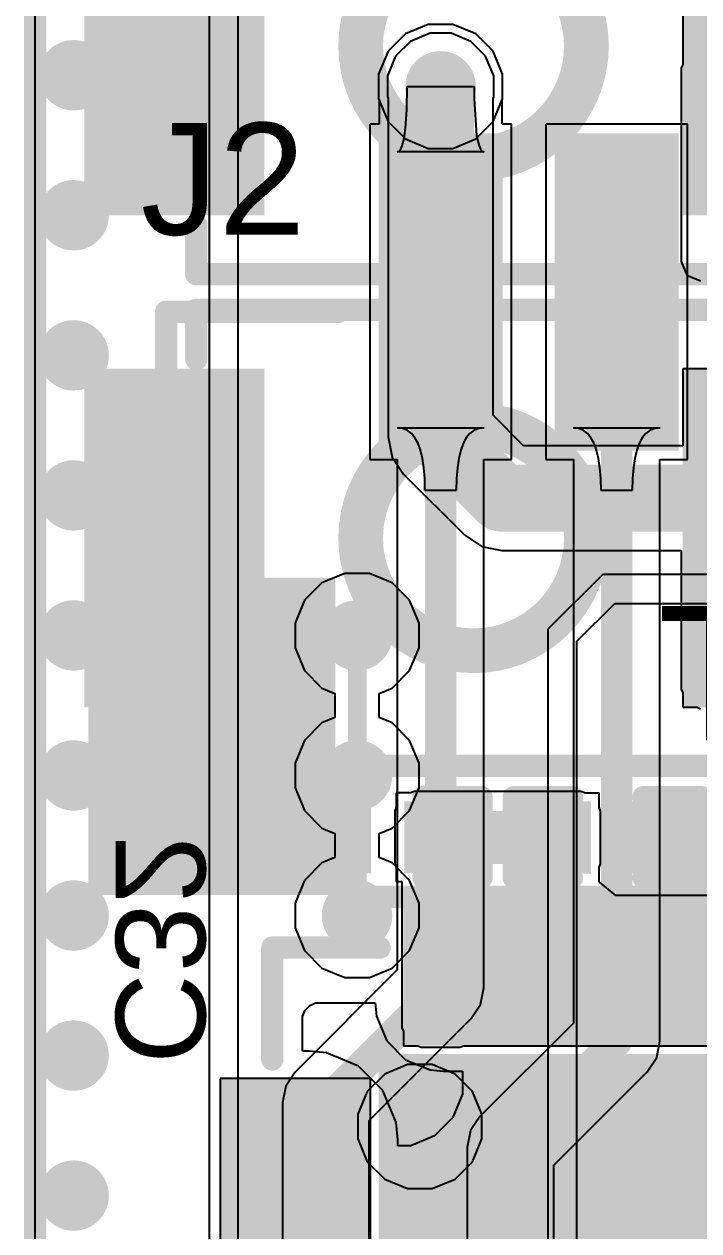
# Model space of a CAD drawing. Header units: millimetres. Extents: x -6 to 110, y 0 to 86.
# Drawn here: x -0.06 to 3.77, y 14.3 to 21.16 of the extents above; entities that cross this region are included whole.
import ezdxf

# ---------------------------------------------------------------- set-up
doc = ezdxf.new("R2010")
doc.units = ezdxf.units.MM
for name, color, linetype in [('BottomLayer', 5, 'Continuous'), ('BottomOverlay', 54, 'Continuous'), ('BottomPaste', 16, 'Continuous'), ('BottomSolder', 6, 'Continuous'), ('Mechanical2', 216, 'Continuous'), ('MidLayer1', 16, 'Continuous'), ('MidLayer2', 76, 'Continuous'), ('TopLayer', 1, 'Continuous'), ('TopOverlay', 2, 'Continuous'), ('TopPaste', 8, 'Continuous'), ('TopSolder', 216, 'Continuous'), ('ViaHoleLayer', 16, 'Continuous')]:
    doc.layers.add(name, color=color, linetype=linetype)
doc.styles.add('Arial', font='', dxfattribs={"height": 0.2})
doc.styles.get('Arial').set_extended_font_data('Arial')

# ---------------------------------------------------------------- blocks, each defined once
blk = doc.blocks.new('CAP_0201_B_4')
at = {"layer": 'BottomLayer'}
for points in [[(-0.45, 0.15), (-0.15, 0.15), (-0.15, -0.15), (-0.45, -0.15)], [(0.15, 0.15), (0.45, 0.15), (0.45, -0.15), (0.15, -0.15)]]:
    blk.add_hatch(color=5, dxfattribs=at).paths.add_polyline_path(points)
at = {"layer": 'BottomPaste'}
for points in [[(-0.45, 0.15), (-0.15, 0.15), (-0.15, -0.15), (-0.45, -0.15)], [(0.15, 0.15), (0.45, 0.15), (0.45, -0.15), (0.15, -0.15)]]:
    blk.add_hatch(color=16, dxfattribs=at).paths.add_polyline_path(points)
at = {"layer": 'BottomSolder'}
for points in [[(-0.505, 0.205), (-0.095, 0.205), (-0.095, -0.205), (-0.505, -0.205)], [(0.095, 0.205), (0.505, 0.205), (0.505, -0.205), (0.095, -0.205)]]:
    blk.add_hatch(color=6, dxfattribs=at).paths.add_polyline_path(points)
at = {"layer": 'BottomOverlay', "const_width": 0.127}
for points in [[(-0.5334, 0.2286), (-0.5334, -0.2286)], [(-0.2032, 0.2286), (-0.5334, 0.2286)], [(0.5334, 0.2286), (0.2032, 0.2286)], [(0.5334, 0.2286), (0.5334, -0.2286)], [(-0.2032, -0.2286), (-0.5334, -0.2286)], [(0.5334, -0.2286), (0.2032, -0.2286)]]:
    blk.add_lwpolyline(points, dxfattribs=at)
at = {"layer": 'BottomOverlay', "const_width": 0.0635}
for points in [[(-0.5651, 0.2286, 1), (-0.5016, 0.2286, 1)], [(-0.5651, 0.2286, 1), (-0.5016, 0.2286, 1)], [(-0.2349, 0.2286, 1), (-0.1714, 0.2286, 1)], [(0.1714, 0.2286, 1), (0.2349, 0.2286, 1)], [(0.5016, 0.2286, 1), (0.5651, 0.2286, 1)], [(0.5016, 0.2286, 1), (0.5651, 0.2286, 1)], [(-0.5651, -0.2286, 1), (-0.5016, -0.2286, 1)], [(-0.5651, -0.2286, 1), (-0.5016, -0.2286, 1)], [(-0.2349, -0.2286, 1), (-0.1714, -0.2286, 1)], [(0.1714, -0.2286, 1), (0.2349, -0.2286, 1)], [(0.5016, -0.2286, 1), (0.5651, -0.2286, 1)], [(0.5016, -0.2286, 1), (0.5651, -0.2286, 1)]]:
    blk.add_lwpolyline(points, format="xyb", close=True, dxfattribs=at)
blk = doc.blocks.new('CAP_0201_B_7')
at = {"layer": 'BottomLayer'}
for points in [[(-0.45, 0.15), (-0.15, 0.15), (-0.15, -0.15), (-0.45, -0.15)], [(0.15, 0.15), (0.45, 0.15), (0.45, -0.15), (0.15, -0.15)]]:
    blk.add_hatch(color=5, dxfattribs=at).paths.add_polyline_path(points)
at = {"layer": 'BottomPaste'}
for points in [[(-0.45, 0.15), (-0.15, 0.15), (-0.15, -0.15), (-0.45, -0.15)], [(0.15, 0.15), (0.45, 0.15), (0.45, -0.15), (0.15, -0.15)]]:
    blk.add_hatch(color=16, dxfattribs=at).paths.add_polyline_path(points)
at = {"layer": 'BottomSolder'}
for points in [[(-0.505, 0.205), (-0.095, 0.205), (-0.095, -0.205), (-0.505, -0.205)], [(0.095, 0.205), (0.505, 0.205), (0.505, -0.205), (0.095, -0.205)]]:
    blk.add_hatch(color=6, dxfattribs=at).paths.add_polyline_path(points)
at = {"layer": 'BottomOverlay', "const_width": 0.127}
for points in [[(-0.5334, 0.2286), (-0.2032, 0.2286)], [(-0.5334, -0.2286), (-0.5334, 0.2286)], [(0.2032, 0.2286), (0.5334, 0.2286)], [(0.5334, -0.2286), (0.5334, 0.2286)], [(-0.5334, -0.2286), (-0.2032, -0.2286)], [(0.2032, -0.2286), (0.5334, -0.2286)]]:
    blk.add_lwpolyline(points, dxfattribs=at)
at = {"layer": 'BottomOverlay', "const_width": 0.0635}
for points in [[(-0.5651, 0.2286, 1), (-0.5016, 0.2286, 1)], [(-0.5651, 0.2286, 1), (-0.5016, 0.2286, 1)], [(-0.2349, 0.2286, 1), (-0.1714, 0.2286, 1)], [(0.1714, 0.2286, 1), (0.2349, 0.2286, 1)], [(0.5016, 0.2286, 1), (0.5651, 0.2286, 1)], [(0.5016, 0.2286, 1), (0.5651, 0.2286, 1)], [(-0.5651, -0.2286, 1), (-0.5016, -0.2286, 1)], [(-0.5651, -0.2286, 1), (-0.5016, -0.2286, 1)], [(-0.2349, -0.2286, 1), (-0.1714, -0.2286, 1)], [(0.1714, -0.2286, 1), (0.2349, -0.2286, 1)], [(0.5016, -0.2286, 1), (0.5651, -0.2286, 1)], [(0.5016, -0.2286, 1), (0.5651, -0.2286, 1)]]:
    blk.add_lwpolyline(points, format="xyb", close=True, dxfattribs=at)
blk = doc.blocks.new('QFNWB_56__7_7__B_30')
at = {"layer": 'BottomLayer'}
for points in [[(2.09, 3.1), (2.09, 3.75), (2.31, 3.75), (2.31, 3.1)], [(2.49, 3.1), (2.49, 3.75), (2.71, 3.75), (2.71, 3.1)], [(2.85, 2.85), (2.85, -2.85), (-2.85, -2.85), (-2.85, 2.85)], [(3.1, 2.71), (3.75, 2.71), (3.75, 2.49), (3.1, 2.49)], [(3.1, 2.31), (3.75, 2.31), (3.75, 2.09), (3.1, 2.09)], [(3.1, 1.91), (3.75, 1.91), (3.75, 1.69), (3.1, 1.69)], [(3.1, 1.51), (3.75, 1.51), (3.75, 1.29), (3.1, 1.29)]]:
    blk.add_hatch(color=5, dxfattribs=at).paths.add_polyline_path(points)
at = {"layer": 'BottomPaste'}
for points in [[(2.09, 3.1), (2.09, 3.75), (2.31, 3.75), (2.31, 3.1)], [(2.49, 3.1), (2.49, 3.75), (2.71, 3.75), (2.71, 3.1)], [(2.85, 2.85), (2.85, -2.85), (-2.85, -2.85), (-2.85, 2.85)], [(3.1, 2.71), (3.75, 2.71), (3.75, 2.49), (3.1, 2.49)], [(3.1, 2.31), (3.75, 2.31), (3.75, 2.09), (3.1, 2.09)], [(3.1, 1.91), (3.75, 1.91), (3.75, 1.69), (3.1, 1.69)], [(3.1, 1.51), (3.75, 1.51), (3.75, 1.29), (3.1, 1.29)]]:
    blk.add_hatch(color=16, dxfattribs=at).paths.add_polyline_path(points)
at = {"layer": 'BottomSolder'}
for points in [[(1.5884, 2.9984), (1.5884, 3.8516), (2.0116, 3.8516), (2.0116, 2.9984)], [(1.9884, 2.9984), (1.9884, 3.8516), (2.4116, 3.8516), (2.4116, 2.9984)], [(2.3884, 2.9984), (2.3884, 3.8516), (2.8116, 3.8516), (2.8116, 2.9984)], [(2.9516, 2.9516), (2.9516, -2.9516), (-2.9516, -2.9516), (-2.9516, 2.9516)], [(2.9984, 2.8116), (3.8516, 2.8116), (3.8516, 2.3884), (2.9984, 2.3884)], [(2.9984, 2.4116), (3.8516, 2.4116), (3.8516, 1.9884), (2.9984, 1.9884)], [(2.9984, 2.0116), (3.8516, 2.0116), (3.8516, 1.5884), (2.9984, 1.5884)], [(2.9984, 1.6116), (3.8516, 1.6116), (3.8516, 1.1884), (2.9984, 1.1884)], [(2.9984, 1.2116), (3.8516, 1.2116), (3.8516, 0.7884), (2.9984, 0.7884)]]:
    blk.add_hatch(color=6, dxfattribs=at).paths.add_polyline_path(points)
at = {"layer": 'BottomOverlay', "const_width": 0.127}
for points in [[(2.921, 3.556), (3.556, 3.556)], [(3.556, 3.556), (3.556, 2.9464)]]:
    blk.add_lwpolyline(points, dxfattribs=at)
at = {"layer": 'BottomOverlay', "const_width": 0.0635}
for points in [[(2.8893, 3.556, 1), (2.9527, 3.556, 1)], [(3.5242, 3.556, 1), (3.5877, 3.556, 1)], [(3.5242, 3.556, 1), (3.5877, 3.556, 1)], [(3.5242, 2.9464, 1), (3.5877, 2.9464, 1)]]:
    blk.add_lwpolyline(points, format="xyb", close=True, dxfattribs=at)
blk = doc.blocks.new('B3U_1000P_B_38')
at = {"layer": 'BottomLayer'}
for points in [[(-2.11, 0.86), (-1.29, 0.86), (-1.29, -0.86), (-2.11, -0.86)], [(1.29, 0.86), (2.11, 0.86), (2.11, -0.86), (1.29, -0.86)]]:
    blk.add_hatch(color=5, dxfattribs=at).paths.add_polyline_path(points)
at = {"layer": 'BottomPaste'}
for points in [[(-2.11, 0.86), (-1.29, 0.86), (-1.29, -0.86), (-2.11, -0.86)], [(1.29, 0.86), (2.11, 0.86), (2.11, -0.86), (1.29, -0.86)]]:
    blk.add_hatch(color=16, dxfattribs=at).paths.add_polyline_path(points)
at = {"layer": 'BottomSolder'}
for points in [[(-2.2116, 0.9616), (-1.1884, 0.9616), (-1.1884, -0.9616), (-2.2116, -0.9616)], [(1.1884, 0.9616), (2.2116, 0.9616), (2.2116, -0.9616), (1.1884, -0.9616)]]:
    blk.add_hatch(color=6, dxfattribs=at).paths.add_polyline_path(points)
at = {"layer": 'BottomOverlay', "const_width": 0.127}
for points in [[(-1.5748, 1.2954), (1.5748, 1.2954)], [(-1.5748, 1.016), (-1.5748, 1.2954)], [(1.5748, 1.016), (1.5748, 1.2954)], [(-1.5748, -1.2954), (-1.5748, -1.016)], [(1.5748, -1.2954), (1.5748, -1.016)], [(-1.5748, -1.2954), (1.5748, -1.2954)]]:
    blk.add_lwpolyline(points, dxfattribs=at)
at = {"layer": 'BottomOverlay'}
for points, const_width in [([(-1.6065, 1.2954, 1), (-1.5431, 1.2954, 1)], 0.0635), ([(-1.6065, 1.2954, 1), (-1.5431, 1.2954, 1)], 0.0635), ([(1.5431, 1.2954, 1), (1.6066, 1.2954, 1)], 0.0635), ([(1.5431, 1.2954, 1), (1.6066, 1.2954, 1)], 0.0635), ([(-1.6065, 1.016, 1), (-1.5431, 1.016, 1)], 0.0635), ([(1.5431, 1.016, 1), (1.6066, 1.016, 1)], 0.0635), ([(0.6411, 0, 1), (-0.6411, 0, 1)], 0.254), ([(-0.7046, 0, 1), (-0.5776, 0, 1)], 0.127), ([(0.5776, 0, 1), (0.7046, 0, 1)], 0.127), ([(-1.6065, -1.016, 1), (-1.5431, -1.016, 1)], 0.0635), ([(1.5431, -1.016, 1), (1.6066, -1.016, 1)], 0.0635), ([(-1.6065, -1.2954, 1), (-1.5431, -1.2954, 1)], 0.0635), ([(-1.6065, -1.2954, 1), (-1.5431, -1.2954, 1)], 0.0635), ([(1.5431, -1.2954, 1), (1.6066, -1.2954, 1)], 0.0635), ([(1.5431, -1.2954, 1), (1.6066, -1.2954, 1)], 0.0635)]:
    blk.add_lwpolyline(points, format="xyb", close=True, dxfattribs=dict(at, const_width=const_width))
blk = doc.blocks.new('B3U_1000P_B_39')
at = {"layer": 'BottomLayer'}
for points in [[(-2.11, 0.86), (-1.29, 0.86), (-1.29, -0.86), (-2.11, -0.86)], [(1.29, 0.86), (2.11, 0.86), (2.11, -0.86), (1.29, -0.86)]]:
    blk.add_hatch(color=5, dxfattribs=at).paths.add_polyline_path(points)
at = {"layer": 'BottomPaste'}
for points in [[(-2.11, 0.86), (-1.29, 0.86), (-1.29, -0.86), (-2.11, -0.86)], [(1.29, 0.86), (2.11, 0.86), (2.11, -0.86), (1.29, -0.86)]]:
    blk.add_hatch(color=16, dxfattribs=at).paths.add_polyline_path(points)
at = {"layer": 'BottomSolder'}
for points in [[(-2.2116, 0.9616), (-1.1884, 0.9616), (-1.1884, -0.9616), (-2.2116, -0.9616)], [(1.1884, 0.9616), (2.2116, 0.9616), (2.2116, -0.9616), (1.1884, -0.9616)]]:
    blk.add_hatch(color=6, dxfattribs=at).paths.add_polyline_path(points)
at = {"layer": 'BottomOverlay', "const_width": 0.127}
for points in [[(-1.5748, 1.2954), (1.5748, 1.2954)], [(-1.5748, 1.016), (-1.5748, 1.2954)], [(1.5748, 1.016), (1.5748, 1.2954)], [(-1.5748, -1.2954), (-1.5748, -1.016)], [(1.5748, -1.2954), (1.5748, -1.016)], [(-1.5748, -1.2954), (1.5748, -1.2954)]]:
    blk.add_lwpolyline(points, dxfattribs=at)
at = {"layer": 'BottomOverlay'}
for points, const_width in [([(-1.6065, 1.2954, 1), (-1.5431, 1.2954, 1)], 0.0635), ([(-1.6065, 1.2954, 1), (-1.5431, 1.2954, 1)], 0.0635), ([(1.5431, 1.2954, 1), (1.6066, 1.2954, 1)], 0.0635), ([(1.5431, 1.2954, 1), (1.6066, 1.2954, 1)], 0.0635), ([(-1.6065, 1.016, 1), (-1.5431, 1.016, 1)], 0.0635), ([(1.5431, 1.016, 1), (1.6066, 1.016, 1)], 0.0635), ([(0.6411, 0, 1), (-0.6411, 0, 1)], 0.254), ([(-0.7046, 0, 1), (-0.5776, 0, 1)], 0.127), ([(0.5776, 0, 1), (0.7046, 0, 1)], 0.127), ([(-1.6065, -1.016, 1), (-1.5431, -1.016, 1)], 0.0635), ([(1.5431, -1.016, 1), (1.6066, -1.016, 1)], 0.0635), ([(-1.6065, -1.2954, 1), (-1.5431, -1.2954, 1)], 0.0635), ([(-1.6065, -1.2954, 1), (-1.5431, -1.2954, 1)], 0.0635), ([(1.5431, -1.2954, 1), (1.6066, -1.2954, 1)], 0.0635), ([(1.5431, -1.2954, 1), (1.6066, -1.2954, 1)], 0.0635)]:
    blk.add_lwpolyline(points, format="xyb", close=True, dxfattribs=dict(at, const_width=const_width))
blk = doc.blocks.new('V________T______55')
at = {"layer": 'TopLayer'}
for points in [[(3.2, 2.0625), (4.4, 2.0625), (4.4, 0.4625), (3.2, 0.4625)], [(1.25, -0.4625), (1.75, -0.4625), (1.75, -2.0625), (1.25, -2.0625)], [(2.25, -0.4625), (2.75, -0.4625), (2.75, -2.0625), (2.25, -2.0625)]]:
    blk.add_hatch(color=1, dxfattribs=at).paths.add_polyline_path(points)
at = {"layer": 'TopPaste'}
for points in [[(3.2, 2.0625), (4.4, 2.0625), (4.4, 0.4625), (3.2, 0.4625)], [(1.25, -0.4625), (1.75, -0.4625), (1.75, -2.0625), (1.25, -2.0625)], [(2.25, -0.4625), (2.75, -0.4625), (2.75, -2.0625), (2.25, -2.0625)]]:
    blk.add_hatch(color=8, dxfattribs=at).paths.add_polyline_path(points)
at = {"layer": 'TopSolder'}
for points in [[(3.0984, 2.1641), (4.5016, 2.1641), (4.5016, 0.3609), (3.0984, 0.3609)], [(1.1484, -0.3609), (1.8516, -0.3609), (1.8516, -2.1641), (1.1484, -2.1641)], [(2.1484, -0.3609), (2.8516, -0.3609), (2.8516, -2.1641), (2.1484, -2.1641)]]:
    blk.add_hatch(color=216, dxfattribs=at).paths.add_polyline_path(points)
at = {"layer": 'TopOverlay', "const_width": 0.127}
for points in [[(2.9322, 2.1732), (-2.8844, 2.1732)], [(4.0592, -0.1204), (4.0592, -1.15)], [(4.0592, -1.15), (3.0804, -1.15)]]:
    blk.add_lwpolyline(points, dxfattribs=at)
at = {"layer": 'TopOverlay', "const_width": 0.0635}
for points in [[(2.9005, 2.1732, 1), (2.964, 2.1732, 1)], [(4.0275, -0.1204, 1), (4.091, -0.1204, 1)], [(3.0487, -1.15, 1), (3.1122, -1.15, 1)], [(4.0275, -1.15, 1), (4.091, -1.15, 1)], [(4.0275, -1.15, 1), (4.091, -1.15, 1)]]:
    blk.add_lwpolyline(points, format="xyb", close=True, dxfattribs=at)

msp = doc.modelspace()

# ---------------------------------------------------------------- hatches: boundary and pattern name
at = {"layer": 'BottomLayer'}
h = msp.add_hatch(color=5, dxfattribs=at)
edge = h.paths.add_edge_path()
edge.add_arc((0.2177, 20.8658), 0.2, 0, 360)
h = msp.add_hatch(color=5, dxfattribs=at)
edge = h.paths.add_edge_path()
edge.add_arc((2.3022, 20.8026), 0.2, 0, 360)
h = msp.add_hatch(color=5, dxfattribs=at)
edge = h.paths.add_edge_path()
edge.add_arc((0.2177, 20.0702), 0.2, 0, 360)
h = msp.add_hatch(color=5, dxfattribs=at)
edge = h.paths.add_edge_path()
edge.add_arc((0.2177, 19.2745), 0.2, 0, 360)
h = msp.add_hatch(color=5, dxfattribs=at)
edge = h.paths.add_edge_path()
edge.add_arc((0.2177, 18.4789), 0.2, 0, 360)
h = msp.add_hatch(color=5, dxfattribs=at)
edge = h.paths.add_edge_path()
edge.add_arc((0.2177, 17.6833), 0.2, 0, 360)
h = msp.add_hatch(color=5, dxfattribs=at)
edge = h.paths.add_edge_path()
edge.add_arc((1.8276, 17.6833), 0.2, 0, 360)
h = msp.add_hatch(color=5, dxfattribs=at)
edge = h.paths.add_edge_path()
edge.add_arc((0.2177, 16.8877), 0.2, 0, 360)
h = msp.add_hatch(color=5, dxfattribs=at)
edge = h.paths.add_edge_path()
edge.add_arc((1.8276, 16.8877), 0.2, 0, 360)
for points in [[(2.1515, 16.3854), (3.1012, 16.3854), (3.1012, 16.6865), (2.1515, 16.6865)], [(2.1922, 15.4536), (2.4122, 15.4536), (2.4122, 16.6865), (2.1922, 16.6865)]]:
    msp.add_hatch(color=5, dxfattribs=at).paths.add_polyline_path(points)
h = msp.add_hatch(color=5, dxfattribs=at)
edge = h.paths.add_edge_path()
edge.add_arc((0.2177, 16.092), 0.2, 0, 360)
h = msp.add_hatch(color=5, dxfattribs=at)
edge = h.paths.add_edge_path()
edge.add_arc((1.8276, 16.092), 0.2, 0, 360)
h = msp.add_hatch(color=5, dxfattribs=at)
edge = h.paths.add_edge_path()
edge.add_arc((0.2177, 15.2964), 0.2, 0, 360)
h = msp.add_hatch(color=5, dxfattribs=at)
edge = h.paths.add_edge_path()
edge.add_arc((2.1844, 14.8929), 0.2, 0, 360)
h = msp.add_hatch(color=5, dxfattribs=at)
edge = h.paths.add_edge_path()
edge.add_arc((0.2177, 14.5008), 0.2, 0, 360)
at = {"layer": 'MidLayer1'}
h = msp.add_hatch(color=16, dxfattribs=at)
edge = h.paths.add_edge_path()
edge.add_arc((0.2177, 20.8658), 0.2, 0, 360)
h = msp.add_hatch(color=16, dxfattribs=at)
edge = h.paths.add_edge_path()
edge.add_arc((2.3022, 20.8026), 0.2, 0, 360)
h = msp.add_hatch(color=16, dxfattribs=at)
edge = h.paths.add_edge_path()
edge.add_arc((0.2177, 20.0702), 0.2, 0, 360)
h = msp.add_hatch(color=16, dxfattribs=at)
edge = h.paths.add_edge_path()
edge.add_arc((0.2177, 19.2745), 0.2, 0, 360)
h = msp.add_hatch(color=16, dxfattribs=at)
edge = h.paths.add_edge_path()
edge.add_arc((0.2177, 18.4789), 0.2, 0, 360)
h = msp.add_hatch(color=16, dxfattribs=at)
edge = h.paths.add_edge_path()
edge.add_arc((0.2177, 17.6833), 0.2, 0, 360)
h = msp.add_hatch(color=16, dxfattribs=at)
edge = h.paths.add_edge_path()
edge.add_arc((1.8276, 17.6833), 0.2, 0, 360)
h = msp.add_hatch(color=16, dxfattribs=at)
edge = h.paths.add_edge_path()
edge.add_arc((0.2177, 16.8877), 0.2, 0, 360)
h = msp.add_hatch(color=16, dxfattribs=at)
edge = h.paths.add_edge_path()
edge.add_arc((1.8276, 16.8877), 0.2, 0, 360)
h = msp.add_hatch(color=16, dxfattribs=at)
edge = h.paths.add_edge_path()
edge.add_arc((0.2177, 16.092), 0.2, 0, 360)
h = msp.add_hatch(color=16, dxfattribs=at)
edge = h.paths.add_edge_path()
edge.add_arc((1.8276, 16.092), 0.2, 0, 360)
h = msp.add_hatch(color=16, dxfattribs=at)
edge = h.paths.add_edge_path()
edge.add_arc((0.2177, 15.2964), 0.2, 0, 360)
h = msp.add_hatch(color=16, dxfattribs=at)
edge = h.paths.add_edge_path()
edge.add_arc((2.1844, 14.8929), 0.2, 0, 360)
h = msp.add_hatch(color=16, dxfattribs=at)
edge = h.paths.add_edge_path()
edge.add_arc((0.2177, 14.5008), 0.2, 0, 360)
at = {"layer": 'MidLayer2'}
h = msp.add_hatch(color=76, dxfattribs=at)
edge = h.paths.add_edge_path()
edge.add_arc((0.2177, 20.8658), 0.2, 0, 360)
h = msp.add_hatch(color=76, dxfattribs=at)
edge = h.paths.add_edge_path()
edge.add_arc((2.3022, 20.8026), 0.2, 0, 360)
h = msp.add_hatch(color=76, dxfattribs=at)
edge = h.paths.add_edge_path()
edge.add_arc((0.2177, 20.0702), 0.2, 0, 360)
h = msp.add_hatch(color=76, dxfattribs=at)
edge = h.paths.add_edge_path()
edge.add_arc((0.2177, 19.2745), 0.2, 0, 360)
h = msp.add_hatch(color=76, dxfattribs=at)
edge = h.paths.add_edge_path()
edge.add_arc((0.2177, 18.4789), 0.2, 0, 360)
h = msp.add_hatch(color=76, dxfattribs=at)
edge = h.paths.add_edge_path()
edge.add_arc((0.2177, 17.6833), 0.2, 0, 360)
h = msp.add_hatch(color=76, dxfattribs=at)
edge = h.paths.add_edge_path()
edge.add_arc((1.8276, 17.6833), 0.2, 0, 360)
h = msp.add_hatch(color=76, dxfattribs=at)
edge = h.paths.add_edge_path()
edge.add_arc((0.2177, 16.8877), 0.2, 0, 360)
h = msp.add_hatch(color=76, dxfattribs=at)
edge = h.paths.add_edge_path()
edge.add_arc((1.8276, 16.8877), 0.2, 0, 360)
h = msp.add_hatch(color=76, dxfattribs=at)
edge = h.paths.add_edge_path()
edge.add_arc((0.2177, 16.092), 0.2, 0, 360)
h = msp.add_hatch(color=76, dxfattribs=at)
edge = h.paths.add_edge_path()
edge.add_arc((1.8276, 16.092), 0.2, 0, 360)
h = msp.add_hatch(color=76, dxfattribs=at)
edge = h.paths.add_edge_path()
edge.add_arc((0.2177, 15.2964), 0.2, 0, 360)
h = msp.add_hatch(color=76, dxfattribs=at)
edge = h.paths.add_edge_path()
edge.add_arc((2.1844, 14.8929), 0.2, 0, 360)
h = msp.add_hatch(color=76, dxfattribs=at)
edge = h.paths.add_edge_path()
edge.add_arc((0.2177, 14.5008), 0.2, 0, 360)
at = {"layer": 'TopLayer'}
h = msp.add_hatch(color=1, dxfattribs=at)
edge = h.paths.add_edge_path()
edge.add_arc((0.2177, 20.8658), 0.2, 0, 360)
h = msp.add_hatch(color=1, dxfattribs=at)
edge = h.paths.add_edge_path()
edge.add_arc((2.3022, 20.8026), 0.2, 0, 360)
h = msp.add_hatch(color=1, dxfattribs=at)
edge = h.paths.add_edge_path()
edge.add_arc((0.2177, 20.0702), 0.2, 0, 360)
h = msp.add_hatch(color=1, dxfattribs=at)
edge = h.paths.add_edge_path()
edge.add_arc((0.2177, 19.2745), 0.2, 0, 360)
h = msp.add_hatch(color=1, dxfattribs=at)
edge = h.paths.add_edge_path()
edge.add_arc((0.2177, 18.4789), 0.2, 0, 360)
h = msp.add_hatch(color=1, dxfattribs=at)
edge = h.paths.add_edge_path()
edge.add_arc((0.2177, 17.6833), 0.2, 0, 360)
h = msp.add_hatch(color=1, dxfattribs=at)
edge = h.paths.add_edge_path()
edge.add_arc((1.8276, 17.6833), 0.2, 0, 360)
msp.add_hatch(color=1, dxfattribs=at).paths.add_polyline_path([(1.7768, 16.0085), (1.883, 16.0085), (1.883, 17.6833), (1.7768, 17.6833)])
h = msp.add_hatch(color=1, dxfattribs=at)
edge = h.paths.add_edge_path()
edge.add_arc((0.2177, 16.8877), 0.2, 0, 360)
h = msp.add_hatch(color=1, dxfattribs=at)
edge = h.paths.add_edge_path()
edge.add_arc((1.8276, 16.8877), 0.2, 0, 360)
h = msp.add_hatch(color=1, dxfattribs=at)
edge = h.paths.add_edge_path()
edge.add_arc((0.2177, 16.092), 0.2, 0, 360)
h = msp.add_hatch(color=1, dxfattribs=at)
edge = h.paths.add_edge_path()
edge.add_arc((1.8276, 16.092), 0.2, 0, 360)
h = msp.add_hatch(color=1, dxfattribs=at)
edge = h.paths.add_edge_path()
edge.add_arc((0.2177, 15.2964), 0.2, 0, 360)
h = msp.add_hatch(color=1, dxfattribs=at)
edge = h.paths.add_edge_path()
edge.add_arc((2.1844, 14.8929), 0.2, 0, 360)
h = msp.add_hatch(color=1, dxfattribs=at)
edge = h.paths.add_edge_path()
edge.add_arc((0.2177, 14.5008), 0.2, 0, 360)
at = {"layer": 'ViaHoleLayer'}
h = msp.add_hatch(color=16, dxfattribs=at)
edge = h.paths.add_edge_path()
edge.add_arc((0.2177, 20.8658), 0.1, 0, 360)
h = msp.add_hatch(color=16, dxfattribs=at)
edge = h.paths.add_edge_path()
edge.add_arc((2.3022, 20.8026), 0.1, 0, 360)
h = msp.add_hatch(color=16, dxfattribs=at)
edge = h.paths.add_edge_path()
edge.add_arc((0.2177, 20.0702), 0.1, 0, 360)
h = msp.add_hatch(color=16, dxfattribs=at)
edge = h.paths.add_edge_path()
edge.add_arc((0.2177, 19.2745), 0.1, 0, 360)
h = msp.add_hatch(color=16, dxfattribs=at)
edge = h.paths.add_edge_path()
edge.add_arc((0.2177, 18.4789), 0.1, 0, 360)
h = msp.add_hatch(color=16, dxfattribs=at)
edge = h.paths.add_edge_path()
edge.add_arc((0.2177, 17.6833), 0.1, 0, 360)
h = msp.add_hatch(color=16, dxfattribs=at)
edge = h.paths.add_edge_path()
edge.add_arc((1.8276, 17.6833), 0.1, 0, 360)
h = msp.add_hatch(color=16, dxfattribs=at)
edge = h.paths.add_edge_path()
edge.add_arc((0.2177, 16.8877), 0.1, 0, 360)
h = msp.add_hatch(color=16, dxfattribs=at)
edge = h.paths.add_edge_path()
edge.add_arc((1.8276, 16.8877), 0.1, 0, 360)
h = msp.add_hatch(color=16, dxfattribs=at)
edge = h.paths.add_edge_path()
edge.add_arc((0.2177, 16.092), 0.1, 0, 360)
h = msp.add_hatch(color=16, dxfattribs=at)
edge = h.paths.add_edge_path()
edge.add_arc((1.8276, 16.092), 0.1, 0, 360)
h = msp.add_hatch(color=16, dxfattribs=at)
edge = h.paths.add_edge_path()
edge.add_arc((0.2177, 15.2964), 0.1, 0, 360)
h = msp.add_hatch(color=16, dxfattribs=at)
edge = h.paths.add_edge_path()
edge.add_arc((2.1844, 14.8929), 0.1, 0, 360)
h = msp.add_hatch(color=16, dxfattribs=at)
edge = h.paths.add_edge_path()
edge.add_arc((0.2177, 14.5008), 0.1, 0, 360)

# ---------------------------------------------------------------- linework, layer by layer
at = {"layer": 'BottomLayer'}
for p, q in [((0, 5.1054), (0, 26.5741)), ((3.6776, 21.9928), (3.6776, 20.9273)), ((2.1314, 21.0583), (2.0465, 20.9734)), ((2.2422, 21.1042), (2.1314, 21.0583)), ((2.3622, 21.1042), (2.2422, 21.1042)), ((2.4731, 21.0583), (2.3622, 21.1042)), ((2.5579, 20.9734), (2.4731, 21.0583)), ((2.0465, 20.9734), (2.0006, 20.8626)), ((2.6038, 20.8626), (2.5579, 20.9734)), ((3.6776, 20.9273), (3.6692, 20.9071)), ((2.0006, 20.8626), (2.0006, 20.7426)), ((2.6038, 20.7426), (2.6038, 20.8626)), ((3.6692, 20.9071), (3.6692, 19.808)), ((2.0006, 20.7426), (2.0044, 20.7335)), ((2.0044, 20.7335), (2.0044, 18.8108)), ((2.6, 20.7335), (2.6038, 20.7426)), ((2.6, 18.9342), (2.6, 20.7335)), ((3.6692, 19.808), (3.7014, 19.7303)), ((3.7014, 19.7303), (3.7792, 19.6981)), ((4.7008, 19.1988), (3.6776, 19.1988)), ((3.6776, 19.1988), (3.6776, 18.7612)), ((2.773, 18.7612), (2.6, 18.9342)), ((2.0044, 18.8108), (2.0271, 18.6969)), ((3.6776, 18.7612), (2.773, 18.7612)), ((2.0271, 18.6969), (2.0916, 18.6002)), ((2.0916, 18.6002), (2.4391, 18.2528)), ((2.4391, 18.2528), (2.5357, 18.1882)), ((2.5357, 18.1882), (2.6497, 18.1656)), ((2.6497, 18.1656), (3.6692, 18.1656)), ((3.6692, 18.1656), (3.6692, 17.3772)), ((3.6692, 17.3772), (3.6776, 17.357)), ((3.6776, 17.357), (3.6776, 17.2756)), ((3.6776, 17.2756), (3.759, 17.2756)), ((3.759, 17.2756), (3.7792, 17.2672)), ((2.1313, 16.7881), (2.0499, 16.7881)), ((2.0499, 16.7881), (2.0499, 16.7067)), ((2.1515, 16.7965), (2.1313, 16.7881)), ((3.1012, 16.7965), (2.1515, 16.7965)), ((3.1241, 16.787), (3.1012, 16.7965)), ((3.2028, 16.787), (3.1241, 16.787)), ((3.2028, 16.7067), (3.2028, 16.787)), ((2.0499, 16.7067), (2.0415, 16.6865)), ((2.0415, 16.6865), (2.0415, 16.3854)), ((3.2112, 16.6865), (3.2028, 16.7067)), ((3.2112, 16.3854), (3.2112, 16.6865)), ((2.0415, 16.3854), (2.0499, 16.3652)), ((3.2028, 16.3652), (3.2112, 16.3854)), ((2.0499, 16.3652), (2.0499, 16.2849)), ((3.2028, 16.2838), (3.2028, 16.3652)), ((2.0499, 16.2849), (2.0823, 16.2849)), ((2.0823, 16.2849), (2.0823, 15.4536)), ((3.2973, 16.2052), (3.2028, 16.2838)), ((5.695, 16.2052), (3.2973, 16.2052)), ((1.5323, 15.5537), (1.5592, 15.5806)), ((1.5592, 15.5806), (1.5943, 15.5951)), ((1.5943, 15.5951), (1.6134, 15.5951)), ((1.6134, 15.5951), (1.6134, 15.5951)), ((1.6134, 15.5951), (1.9311, 15.5951)), ((1.9311, 15.5951), (1.9386, 15.5195)), ((1.5177, 15.5185), (1.5323, 15.5537)), ((1.5177, 15.4995), (1.5177, 15.5185)), ((1.5177, 15.3213), (1.5177, 15.4995)), ((1.9386, 15.5195), (1.9965, 15.3797)), ((2.0823, 15.4536), (2.0906, 15.4334)), ((2.0906, 15.4334), (2.0906, 15.352)), ((1.9965, 15.3797), (2.1035, 15.2727)), ((1.5554, 15.3213), (1.5177, 15.3213)), ((1.6537, 15.3116), (1.5554, 15.3213)), ((1.5554, 15.3213), (1.5554, 15.3213)), ((1.8354, 15.2364), (1.6537, 15.3116)), ((2.0906, 15.352), (2.172, 15.352)), ((2.172, 15.352), (2.1922, 15.3436)), ((2.1922, 15.3436), (2.4122, 15.3436)), ((2.4122, 15.3436), (2.4324, 15.352)), ((2.4324, 15.352), (7.7138, 15.352)), ((1.9745, 15.0973), (1.8354, 15.2364)), ((2.1035, 15.2727), (2.2433, 15.2148)), ((1.9038, 15.1652), (1.0506, 15.1652)), ((1.0506, 15.1652), (1.0506, 14.342)), ((1.9038, 13.942), (1.9038, 15.1652)), ((2.2433, 15.2148), (2.319, 15.2073)), ((2.319, 15.2073), (2.319, 15.2073)), ((2.319, 15.2073), (2.4271, 15.2073)), ((2.4271, 15.2073), (2.4271, 15.1521)), ((2.4271, 15.1521), (2.4271, 15.0789)), ((2.0497, 14.9156), (1.9745, 15.0973)), ((2.4271, 15.0789), (2.3711, 14.9438)), ((2.0594, 14.8173), (2.0497, 14.9156)), ((2.3711, 14.9438), (2.2677, 14.8403)), ((2.0594, 14.7844), (2.0594, 14.8173)), ((2.2677, 14.8403), (2.1326, 14.7844)), ((2.1326, 14.7844), (2.0594, 14.7844)), ((2.0594, 14.7844), (2.0594, 14.7844)), ((1.0506, 14.342), (1.0506, 13.142))]:
    msp.add_line(p, q, dxfattribs=at)
for points, const_width in [([(2.3022, 18.8108), (2.3022, 20.8026)], 0.381), ([(2.3022, 18.8108), (2.6497, 18.4634)], 0.381), ([(2.6497, 18.4634), (4.305, 18.4634)], 0.381), ([(2.7279, 14.5279), (3.0167, 14.5279)], 0.2032)]:
    msp.add_lwpolyline(points, dxfattribs=dict(at, const_width=const_width))
for points, const_width in [([(2.207, 20.8026, 1), (2.3975, 20.8026, 1)], 0.1905), ([(2.207, 18.8108, 1), (2.3975, 18.8108, 1)], 0.1905), ([(2.207, 18.8108, 1), (2.3975, 18.8108, 1)], 0.1905), ([(2.5544, 18.4634, 1), (2.7449, 18.4634, 1)], 0.1905), ([(2.5544, 18.4634, 1), (2.7449, 18.4634, 1)], 0.1905), ([(2.6771, 14.5279, 1), (2.7787, 14.5279, 1)], 0.1016), ([(2.9659, 14.5279, 1), (3.0675, 14.5279, 1)], 0.1016)]:
    msp.add_lwpolyline(points, format="xyb", close=True, dxfattribs=dict(at, const_width=const_width))
at = {"layer": 'BottomOverlay', "const_width": 0.127}
msp.add_lwpolyline([(1.0523, 16.4073), (1.4529, 16.4073)], dxfattribs=at)
at = {"layer": 'BottomOverlay', "const_width": 0.0635}
for points in [[(1.0206, 16.4073, 1), (1.0841, 16.4073, 1)], [(1.4211, 16.4073, 1), (1.4846, 16.4073, 1)]]:
    msp.add_lwpolyline(points, format="xyb", close=True, dxfattribs=at)
at = {"layer": 'Mechanical2', "const_width": 0.127}
msp.add_lwpolyline([(0, -0.101), (0, 34.899)], dxfattribs=at)
at = {"layer": 'MidLayer1'}
for p, q in [((0, 5.1054), (0, 26.5755)), ((0.9873, 23.1439), (0.9873, 11.7663)), ((1.1522, 9.7645), (1.1522, 23.1439)), ((2.2321, 21.155), (2.1026, 21.1013)), ((2.3723, 21.155), (2.2321, 21.155)), ((2.5018, 21.1013), (2.3723, 21.155)), ((2.1026, 21.1013), (2.0035, 21.0022)), ((2.601, 21.0022), (2.5018, 21.1013)), ((2.0035, 21.0022), (1.9498, 20.8727)), ((2.6546, 20.8727), (2.601, 21.0022)), ((1.9498, 20.8727), (1.9498, 20.7325)), ((2.6546, 20.7325), (2.6546, 20.8727)), ((1.9498, 20.7325), (2.0035, 20.603)), ((2.601, 20.603), (2.6546, 20.7325)), ((2.0035, 20.603), (2.1026, 20.5039)), ((2.5018, 20.5039), (2.601, 20.603)), ((2.1026, 20.5039), (2.2321, 20.4502)), ((2.3723, 20.4502), (2.5018, 20.5039)), ((2.2321, 20.4502), (2.3723, 20.4502)), ((1.7575, 18.0357), (1.628, 17.982)), ((1.8977, 18.0357), (1.7575, 18.0357)), ((2.0272, 17.982), (1.8977, 18.0357)), ((1.628, 17.982), (1.5288, 17.8829)), ((2.1263, 17.8829), (2.0272, 17.982)), ((3.2232, 18.0303), (2.9113, 17.7184)), ((7.9565, 18.0303), (3.2232, 18.0303)), ((1.5288, 17.8829), (1.4752, 17.7534)), ((2.18, 17.7534), (2.1263, 17.8829)), ((3.0763, 17.6501), (3.2916, 17.8654)), ((3.2916, 17.8654), (7.8882, 17.8654)), ((1.4752, 17.7534), (1.4752, 17.6132)), ((2.18, 17.6132), (2.18, 17.7534)), ((2.9113, 17.7184), (2.9113, 10.327)), ((3.0763, 10.3953), (3.0763, 17.6501)), ((1.4752, 17.6132), (1.5288, 17.4837)), ((2.1263, 17.4837), (2.18, 17.6132)), ((1.5288, 17.4837), (1.628, 17.3845)), ((2.0272, 17.3845), (2.1263, 17.4837)), ((1.628, 17.3845), (1.7012, 17.3542)), ((1.7012, 17.3542), (1.7012, 17.2167)), ((1.954, 17.3542), (2.0272, 17.3845)), ((1.954, 17.2167), (1.954, 17.3542)), ((1.7012, 17.2167), (1.628, 17.1864)), ((2.0272, 17.1864), (1.954, 17.2167)), ((1.628, 17.1864), (1.5288, 17.0873)), ((2.1263, 17.0873), (2.0272, 17.1864)), ((1.5288, 17.0873), (1.4752, 16.9578)), ((2.18, 16.9578), (2.1263, 17.0873)), ((1.4752, 16.9578), (1.4752, 16.8176)), ((2.18, 16.8176), (2.18, 16.9578)), ((1.4752, 16.8176), (1.5288, 16.6881)), ((2.1263, 16.6881), (2.18, 16.8176)), ((1.5288, 16.6881), (1.628, 16.5889)), ((2.0272, 16.5889), (2.1263, 16.6881)), ((1.628, 16.5889), (1.7012, 16.5586)), ((1.7012, 16.5586), (1.7012, 16.4211)), ((1.954, 16.5586), (2.0272, 16.5889)), ((1.954, 16.4211), (1.954, 16.5586)), ((1.628, 16.3908), (1.5288, 16.2917)), ((1.7012, 16.4211), (1.628, 16.3908)), ((2.0272, 16.3908), (1.954, 16.4211)), ((2.1263, 16.2917), (2.0272, 16.3908)), ((1.5288, 16.2917), (1.4752, 16.1621)), ((2.18, 16.1621), (2.1263, 16.2917)), ((1.4752, 16.1621), (1.4752, 16.0219)), ((2.18, 16.0219), (2.18, 16.1621)), ((1.4752, 16.0219), (1.5288, 15.8924)), ((2.1263, 15.8924), (2.18, 16.0219)), ((1.5288, 15.8924), (1.628, 15.7933)), ((2.0272, 15.7933), (2.1263, 15.8924)), ((1.628, 15.7933), (1.7575, 15.7396)), ((1.8977, 15.7396), (2.0272, 15.7933)), ((1.7575, 15.7396), (1.8977, 15.7396)), ((2.1143, 15.2453), (1.9848, 15.1916)), ((2.2545, 15.2453), (2.1143, 15.2453)), ((2.384, 15.1916), (2.2545, 15.2453)), ((1.9848, 15.1916), (1.8857, 15.0925)), ((2.4831, 15.0925), (2.384, 15.1916)), ((1.8857, 15.0925), (1.832, 14.963)), ((2.5368, 14.963), (2.4831, 15.0925)), ((1.832, 14.963), (1.832, 14.8228)), ((2.5368, 14.8228), (2.5368, 14.963)), ((1.832, 14.8228), (1.8857, 14.6932)), ((2.4831, 14.6932), (2.5368, 14.8228)), ((1.8857, 14.6932), (1.9848, 14.5941)), ((2.384, 14.5941), (2.4831, 14.6932)), ((1.9848, 14.5941), (2.1143, 14.5405)), ((2.1143, 14.5405), (2.2545, 14.5405)), ((2.2545, 14.5405), (2.384, 14.5941))]:
    msp.add_line(p, q, dxfattribs=at)
at = {"layer": 'MidLayer2'}
for p, q in [((0, 5.1054), (0, 26.5669)), ((2.2321, 21.155), (2.1026, 21.1013)), ((2.3723, 21.155), (2.2321, 21.155)), ((2.5018, 21.1013), (2.3723, 21.155)), ((2.1026, 21.1013), (2.0035, 21.0022)), ((2.601, 21.0022), (2.5018, 21.1013)), ((2.0035, 21.0022), (1.9498, 20.8727)), ((2.6546, 20.8727), (2.601, 21.0022)), ((1.9498, 20.8727), (1.9498, 20.7325)), ((2.6546, 20.7325), (2.6546, 20.8727)), ((1.9498, 20.7325), (2.0035, 20.603)), ((2.601, 20.603), (2.6546, 20.7325)), ((2.0035, 20.603), (2.1026, 20.5039)), ((2.5018, 20.5039), (2.601, 20.603)), ((2.1026, 20.5039), (2.2321, 20.4502)), ((2.3723, 20.4502), (2.5018, 20.5039)), ((2.2321, 20.4502), (2.3723, 20.4502))]:
    msp.add_line(p, q, dxfattribs=at)
at = {"layer": 'TopLayer'}
for p, q in [((0, 5.1054), (0, 26.5669)), ((2.2321, 21.155), (2.1026, 21.1013)), ((2.3723, 21.155), (2.2321, 21.155)), ((2.5018, 21.1013), (2.3723, 21.155)), ((2.1026, 21.1013), (2.0035, 21.0022)), ((2.601, 21.0022), (2.5018, 21.1013)), ((2.0035, 21.0022), (1.9498, 20.8727)), ((2.6546, 20.8727), (2.601, 21.0022)), ((1.9498, 20.8727), (1.9498, 20.7325)), ((2.6546, 20.7325), (2.6546, 20.8727)), ((2.1095, 20.669), (2.1117, 20.8026)), ((2.1117, 20.8026), (2.4927, 20.8026)), ((2.4927, 20.8026), (2.4933, 20.7321)), ((1.9498, 20.7325), (1.9526, 20.7258)), ((1.9526, 20.7258), (1.9526, 20.587)), ((2.4933, 20.7321), (2.5068, 20.5243)), ((2.6518, 20.7258), (2.6546, 20.7325)), ((2.6518, 20.587), (2.6518, 20.7258)), ((2.1027, 20.5651), (2.1095, 20.669)), ((1.9526, 20.587), (1.8998, 20.587)), ((1.8998, 20.587), (1.8998, 18.6822)), ((2.7046, 20.587), (2.6518, 20.587)), ((2.7046, 18.6822), (2.7046, 20.587)), ((3.7046, 20.587), (2.8998, 20.587)), ((2.8998, 20.587), (2.8998, 18.6822)), ((3.7046, 18.6822), (3.7046, 20.587)), ((2.0914, 20.4909), (2.0976, 20.5243)), ((2.0976, 20.5243), (2.1027, 20.5651)), ((2.5068, 20.5243), (2.513, 20.4909)), ((2.0553, 20.4316), (2.066, 20.4353)), ((2.5492, 20.4316), (2.0553, 20.4316)), ((2.066, 20.4353), (2.0756, 20.4464)), ((2.0756, 20.4464), (2.0841, 20.465)), ((2.0841, 20.465), (2.0914, 20.4909)), ((2.513, 20.4909), (2.5204, 20.465)), ((2.5204, 20.465), (2.5289, 20.4464)), ((2.5289, 20.4464), (2.5385, 20.4353)), ((2.5385, 20.4353), (2.5492, 20.4316)), ((2.0853, 18.8595), (2.0553, 18.8631)), ((2.0553, 18.8631), (2.5492, 18.8631)), ((2.1122, 18.8488), (2.0853, 18.8595)), ((2.5191, 18.8595), (2.4923, 18.8488)), ((2.5492, 18.8631), (2.5191, 18.8595)), ((3.0853, 18.8595), (3.0553, 18.8631)), ((3.0553, 18.8631), (3.5492, 18.8631)), ((3.1122, 18.8488), (3.0853, 18.8595)), ((3.5191, 18.8595), (3.4923, 18.8488)), ((3.5492, 18.8631), (3.5191, 18.8595)), ((2.1359, 18.8311), (2.1122, 18.8488)), ((2.1564, 18.8062), (2.1359, 18.8311)), ((2.1738, 18.7742), (2.1564, 18.8062)), ((2.448, 18.8062), (2.4306, 18.7742)), ((2.4686, 18.8311), (2.448, 18.8062)), ((2.4923, 18.8488), (2.4686, 18.8311)), ((3.1359, 18.8311), (3.1122, 18.8488)), ((3.1564, 18.8062), (3.1359, 18.8311)), ((3.1738, 18.7742), (3.1564, 18.8062)), ((3.448, 18.8062), (3.4306, 18.7742)), ((3.4686, 18.8311), (3.448, 18.8062)), ((3.4923, 18.8488), (3.4686, 18.8311)), ((2.188, 18.7351), (2.1738, 18.7742)), ((2.1991, 18.6888), (2.188, 18.7351)), ((2.4164, 18.7351), (2.4053, 18.6888)), ((2.4306, 18.7742), (2.4164, 18.7351)), ((3.188, 18.7351), (3.1738, 18.7742)), ((3.1991, 18.6888), (3.188, 18.7351)), ((3.4164, 18.7351), (3.4054, 18.6888)), ((3.4306, 18.7742), (3.4164, 18.7351)), ((1.8998, 18.6822), (2.0562, 18.6822)), ((2.0562, 18.6822), (2.0562, 15.7831)), ((2.207, 18.6355), (2.1991, 18.6888)), ((2.4053, 18.6888), (2.3974, 18.6355)), ((2.5483, 15.6811), (2.5483, 18.6822)), ((2.5483, 18.6822), (2.7046, 18.6822)), ((2.8998, 18.6822), (3.0562, 18.6822)), ((3.0562, 18.6822), (3.0562, 15.4807)), ((3.207, 18.6355), (3.1991, 18.6888)), ((3.4054, 18.6888), (3.3974, 18.6355)), ((3.5483, 15.3788), (3.5483, 18.6822)), ((3.5483, 18.6822), (3.7046, 18.6822)), ((2.2117, 18.575), (2.207, 18.6355)), ((2.3974, 18.6355), (2.3927, 18.575)), ((3.2117, 18.575), (3.207, 18.6355)), ((3.3974, 18.6355), (3.3927, 18.575)), ((2.2133, 18.5075), (2.2117, 18.575)), ((2.3927, 18.575), (2.3911, 18.5075)), ((3.2133, 18.5075), (3.2117, 18.575)), ((3.3927, 18.575), (3.3911, 18.5075)), ((2.3911, 18.5075), (2.2133, 18.5075)), ((3.3911, 18.5075), (3.2133, 18.5075)), ((2.0562, 15.7831), (1.4758, 15.2026)), ((2.5295, 15.587), (2.5483, 15.6811)), ((2.4762, 15.5072), (2.5295, 15.587)), ((1.8958, 14.9268), (2.4762, 15.5072)), ((3.0562, 15.4807), (2.5253, 14.9498)), ((3.5295, 15.2847), (3.5483, 15.3788)), ((3.4762, 15.2049), (3.5295, 15.2847)), ((1.4758, 15.2026), (1.4225, 15.1228)), ((2.9453, 14.6739), (3.4762, 15.2049)), ((1.4225, 15.1228), (1.4037, 15.0287)), ((1.4037, 15.0287), (1.4037, 11.7026)), ((2.5253, 14.9498), (2.4719, 14.87)), ((1.8958, 9.8846), (1.8958, 14.9268)), ((2.4719, 14.87), (2.4532, 14.7758)), ((2.4532, 14.7758), (2.4532, 10.2562)), ((2.9453, 10.3581), (2.9453, 14.6739))]:
    msp.add_line(p, q, dxfattribs=at)
for points, const_width in [([(2.3022, 19.6346), (2.3022, 20.8026)], 0.381), ([(2.3022, 15.6811), (2.3022, 19.6346)], 0.1778), ([(3.3022, 15.3788), (3.3022, 19.6346)], 0.1778), ([(0.6581, 16.7655), (1.0022, 17.1096)], 0.127), ([(1.6498, 15.0287), (2.3022, 15.6811)], 0.1778), ([(2.6992, 14.7758), (3.3022, 15.3788)], 0.1778), ([(1.6498, 9.7827), (1.6498, 15.0287)], 0.1778), ([(2.6992, 10.2562), (2.6992, 14.7758)], 0.1778)]:
    msp.add_lwpolyline(points, dxfattribs=dict(at, const_width=const_width))
for points, const_width in [([(2.207, 20.8026, 1), (2.3975, 20.8026, 1)], 0.1905), ([(2.207, 19.6346, 1), (2.3975, 19.6346, 1)], 0.1905), ([(2.2578, 19.6346, 1), (2.3467, 19.6346, 1)], 0.0889), ([(3.2578, 19.6346, 1), (3.3467, 19.6346, 1)], 0.0889), ([(0.9705, 17.1096, 1), (1.034, 17.1096, 1)], 0.0635), ([(0.6264, 16.7655, 1), (0.6899, 16.7655, 1)], 0.0635), ([(2.2578, 15.6811, 1), (2.3467, 15.6811, 1)], 0.0889), ([(2.2578, 15.6811, 1), (2.3467, 15.6811, 1)], 0.0889), ([(3.2578, 15.3788, 1), (3.3467, 15.3788, 1)], 0.0889), ([(3.2578, 15.3788, 1), (3.3467, 15.3788, 1)], 0.0889), ([(1.6053, 15.0287, 1), (1.6942, 15.0287, 1)], 0.0889), ([(1.6053, 15.0287, 1), (1.6942, 15.0287, 1)], 0.0889), ([(2.6548, 14.7758, 1), (2.7437, 14.7758, 1)], 0.0889), ([(2.6548, 14.7758, 1), (2.7437, 14.7758, 1)], 0.0889)]:
    msp.add_lwpolyline(points, format="xyb", close=True, dxfattribs=dict(at, const_width=const_width))

# ---------------------------------------------------------------- block references
for name, p in [('B3U_1000P_B_38', (2.4892, 21.0312)), ('B3U_1000P_B_39', (2.4892, 18.2372)), ('CAP_0201_B_7', (2.0015, 16.5365))]:
    msp.add_blockref(name, p)
for name, p, rotation in [('V________T______55', (4.8022, 18.3721), 180), ('CAP_0201_B_4', (3.2512, 16.5354), 180), ('QFNWB_56__7_7__B_30', (4.9022, 12.3536), 90)]:
    msp.add_blockref(name, p, dxfattribs=dict(rotation=rotation))

# ---------------------------------------------------------------- texts
at = {"layer": 'BottomOverlay', "style": 'Arial', "text_generation_flag": 2}
for s, height, rotation, p in [('RESET', 0.762, 360, (7.083, 17.0876)), ('C32', 0.508, 270, (0.4573, 15.2487))]:
    msp.add_text(s, height=height, rotation=rotation, dxfattribs=at).set_placement(p)
at = {"layer": 'TopOverlay', "style": 'Arial'}
msp.add_text('J2', height=0.635, dxfattribs=at).set_placement((0.5977, 19.9599))

doc.saveas('drawing.dxf')
